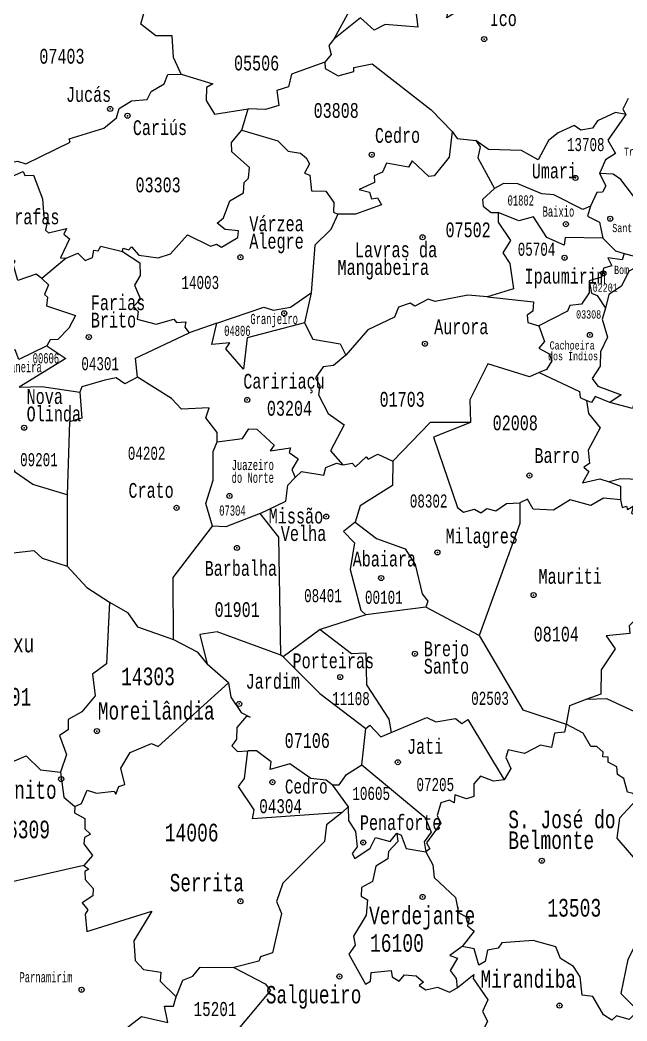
# Model space of a CAD drawing. Header units: millimetres. Extents: x 9851 to 10267, y 23387 to 23778.
# Drawn here: x 10193.87 to 10204.67, y 23643.33 to 23661.12 of the extents above; entities that cross this region are included whole.
import ezdxf
from ezdxf.enums import TextEntityAlignment as Align

# ---------------------------------------------------------------- set-up
doc = ezdxf.new("R2010")
doc.units = ezdxf.units.MM
doc.layers.add('3', color=7, linetype='Continuous')
doc.styles.add('MONOTXT', font='MONOTXT', dxfattribs={"height": 0.2})

# ---------------------------------------------------------------- blocks, each defined once
blk = doc.blocks.new('SEDE')
at = {"layer": '3', "color": 7, "linetype": 'Continuous'}
blk.add_circle((0, 0), 0.00451, dxfattribs=at)

msp = doc.modelspace()

# ---------------------------------------------------------------- linework, layer by layer
at = {"color": 7, "linetype": 'Continuous'}
for p, q in [((10197.82, 23659.165), (10197.933, 23659.541)), ((10194.692, 23656.889), (10194.262, 23656.529)), ((10204.619, 23656.971), (10205.078, 23656.853)), ((10199.052, 23656.274), (10198.935, 23655.739)), ((10197.372, 23655.736), (10196.885, 23655.565)), ((10194.712, 23652.684), (10194.714, 23651.413)), ((10201.094, 23650.687), (10200.024, 23650.552)), ((10202.043, 23650.182), (10201.094, 23650.687)), ((10200.024, 23650.552), (10199.214, 23650.292)), ((10199.214, 23650.292), (10198.552, 23649.802)), ((10198.552, 23649.802), (10198.514, 23649.834)), ((10197.583, 23649.342), (10197.204, 23649.677)), ((10199.955, 23647.886), (10200.022, 23648.531)), ((10199.428, 23647.531), (10199.708, 23647.14)), ((10199.708, 23647.14), (10199.603, 23647.038)), ((10195.011, 23646.099), (10193.125, 23645.667))]:
    msp.add_line(p, q, dxfattribs=at)
for points in [[(10202.544, 23663.445), (10202.626, 23663.135), (10202.423, 23662.085), (10202.277, 23661.666), (10201.467, 23661.16), (10201.551, 23661.603), (10201.395, 23661.405), (10201.179, 23661.449), (10201.012, 23661.399), (10200.914, 23661.274), (10200.948, 23660.996), (10200.369, 23661.042), (10200.175, 23660.944), (10199.931, 23661.158), (10199.456, 23660.779)], [(10200.11, 23661.943), (10200.186, 23661.8), (10199.737, 23661.292), (10199.456, 23660.779)], [(10196.741, 23660.158), (10196.602, 23660.458), (10196.578, 23660.838), (10196.289, 23660.838), (10196.023, 23661.047), (10196.158, 23661.545)], [(10199.456, 23660.779), (10199.364, 23660.67), (10199.41, 23660.508), (10199.297, 23660.374)], [(10199.297, 23660.374), (10198.701, 23660.162), (10198.649, 23659.935), (10198.442, 23659.87), (10198.477, 23659.605), (10198.241, 23659.529), (10197.933, 23659.541)], [(10199.297, 23660.374), (10199.302, 23660.258), (10199.534, 23660.129), (10199.811, 23660.205), (10199.809, 23660.279), (10200.137, 23660.34), (10201.184, 23659.523), (10201.558, 23659.142)], [(10193.44, 23658.39), (10193.542, 23658.554), (10193.828, 23658.612), (10193.975, 23658.566), (10194.768, 23658.949), (10194.748, 23659.008), (10195.365, 23659.197), (10195.587, 23659.382), (10195.635, 23659.547), (10195.856, 23659.687), (10196.135, 23659.708), (10196.207, 23659.85), (10196.438, 23659.988), (10196.504, 23660.153), (10196.741, 23660.158)], [(10196.741, 23660.158), (10197.304, 23659.987), (10197.192, 23659.925), (10197.187, 23659.693), (10197.332, 23659.447), (10197.933, 23659.541)], [(10204.692, 23659.725), (10204.594, 23659.535), (10204.649, 23659.441)], [(10204.649, 23659.441), (10204.464, 23659.479), (10204.148, 23659.33), (10204.054, 23659.2), (10203.85, 23659.164), (10203.733, 23659.247), (10203.444, 23659.114), (10203.274, 23658.981), (10203.092, 23658.635), (10202.792, 23658.804), (10202.208, 23658.822), (10201.984, 23658.979)], [(10204.649, 23659.441), (10204.327, 23658.985), (10204.464, 23658.751), (10204.289, 23658.637), (10204.182, 23658.395)], [(10195.694, 23657.005), (10195.709, 23657.065), (10195.808, 23657.035), (10195.857, 23657.092), (10195.988, 23656.944), (10196.33, 23656.898), (10196.549, 23656.968), (10196.851, 23657.306), (10197.264, 23657.103), (10197.37, 23657.138), (10197.46, 23657.085), (10197.747, 23657.259), (10197.759, 23657.375), (10197.525, 23657.399), (10197.379, 23657.509), (10197.495, 23657.607), (10197.607, 23657.907), (10197.848, 23658.049), (10197.858, 23658.232), (10197.94, 23658.312), (10197.958, 23658.502), (10197.64, 23658.781), (10197.635, 23658.945), (10197.82, 23659.165)], [(10197.82, 23659.165), (10198.458, 23658.972), (10198.644, 23658.789), (10198.864, 23658.758), (10198.966, 23658.674), (10199.023, 23658.566), (10198.935, 23658.4), (10199.03, 23658.362), (10199.057, 23658.087), (10199.311, 23658.078), (10199.458, 23657.876), (10199.452, 23657.704), (10199.528, 23657.671)], [(10201.558, 23659.142), (10201.505, 23658.682), (10201.242, 23658.355), (10201.143, 23658.343), (10200.851, 23658.617), (10200.784, 23658.509), (10200.395, 23658.578), (10200.321, 23658.417), (10200.172, 23658.353), (10200.178, 23658.233), (10199.905, 23658.112), (10200.087, 23658.062), (10200.127, 23657.946), (10200.234, 23657.963), (10200.305, 23657.837), (10199.842, 23657.669), (10199.528, 23657.671)], [(10201.558, 23659.142), (10201.651, 23659.018), (10201.984, 23658.979)], [(10201.984, 23658.979), (10202.06, 23658.865), (10202.019, 23658.673), (10202.315, 23658.127)], [(10193.44, 23658.39), (10193.62, 23658.44), (10193.749, 23658.35), (10193.931, 23658.428), (10193.962, 23658.361), (10194.111, 23658.365), (10194.273, 23657.942), (10194.296, 23657.624), (10194.363, 23657.566), (10194.328, 23657.388), (10194.379, 23657.338), (10194.701, 23657.419), (10194.65, 23657.313), (10194.753, 23657.23), (10194.595, 23656.898), (10194.692, 23656.889)], [(10204.182, 23658.395), (10204.292, 23658.173), (10204.236, 23658.065), (10204.132, 23658.054), (10204.022, 23657.815)], [(10205.536, 23657.754), (10205.306, 23657.809), (10204.975, 23657.74), (10204.558, 23658.288), (10204.425, 23658.383), (10204.182, 23658.395)], [(10202.315, 23658.127), (10202.101, 23657.934), (10202.111, 23657.814), (10202.257, 23657.702), (10202.379, 23657.701)], [(10204.022, 23657.815), (10203.883, 23657.752), (10203.37, 23658.015), (10203.154, 23658.03), (10202.731, 23658.208), (10202.473, 23658.214), (10202.315, 23658.127)], [(10204.022, 23657.815), (10203.969, 23657.634), (10204.18, 23657.529), (10204.239, 23657.246)], [(10199.528, 23657.671), (10199.402, 23657.396), (10199.115, 23657.121), (10199.052, 23656.274)], [(10202.379, 23657.701), (10202.381, 23657.531), (10202.595, 23657.205), (10202.46, 23656.985), (10202.584, 23656.792), (10202.654, 23656.345), (10202.191, 23656.204)], [(10204.239, 23657.246), (10203.568, 23657.255), (10203.552, 23657.122), (10203.244, 23657.256), (10203.006, 23657.621), (10202.747, 23657.55), (10202.379, 23657.701)], [(10204.239, 23657.246), (10204.465, 23657.02), (10204.619, 23656.971)], [(10194.262, 23656.529), (10194.161, 23656.605), (10193.836, 23656.49), (10193.749, 23656.783), (10193.79, 23656.833), (10193.613, 23656.946), (10193.352, 23656.814), (10193.335, 23656.671), (10193.141, 23656.601), (10192.904, 23656.776), (10191.981, 23656.689), (10191.896, 23656.907), (10191.66, 23657.162)], [(10194.692, 23656.889), (10194.9, 23656.977), (10195.034, 23656.846), (10195.162, 23656.899), (10195.189, 23657.029), (10195.261, 23657.017), (10195.31, 23657.104), (10195.694, 23657.005)], [(10195.694, 23657.005), (10196.005, 23656.808), (10196.013, 23656.58), (10195.907, 23656.409), (10196.015, 23656.161), (10195.895, 23656.033), (10195.976, 23655.939), (10195.957, 23655.806), (10196.293, 23655.719), (10196.608, 23655.806), (10196.655, 23655.748), (10196.824, 23655.759), (10196.806, 23655.664), (10196.885, 23655.565)], [(10204.619, 23656.971), (10204.582, 23656.857), (10204.329, 23656.893), (10204.401, 23656.751), (10204.254, 23656.713), (10204.219, 23656.55), (10203.997, 23656.486)], [(10205.078, 23656.853), (10204.7, 23656.656), (10204.574, 23656.39), (10204.348, 23656.246), (10204.29, 23656.003)], [(10194.262, 23656.529), (10194.38, 23656.416), (10194.308, 23656.241), (10194.364, 23656.197), (10194.342, 23656.04), (10194.863, 23655.873), (10194.741, 23655.646), (10194.548, 23655.446), (10194.41, 23655.436), (10194.352, 23655.329)], [(10203.997, 23656.486), (10203.998, 23656.271), (10203.862, 23656.071), (10203.652, 23656.05), (10203.612, 23655.945), (10203.103, 23655.688)], [(10203.997, 23656.486), (10204.038, 23656.267), (10204.14, 23656.226), (10204.29, 23656.003)], [(10197.372, 23655.736), (10198.209, 23656.019), (10198.383, 23655.966), (10198.683, 23656.02), (10199.052, 23656.274)], [(10202.191, 23656.204), (10201.837, 23656.232), (10201.259, 23656.121), (10201.134, 23656.162), (10200.895, 23656.039), (10200.814, 23656.089), (10200.607, 23656.02), (10200.534, 23655.842), (10200.062, 23655.613), (10199.67, 23655.166)], [(10202.191, 23656.204), (10203.006, 23656.111), (10202.994, 23655.948), (10202.895, 23655.875), (10202.905, 23655.745), (10203.103, 23655.688)], [(10204.29, 23656.003), (10204.23, 23655.806), (10204.322, 23655.483), (10204.199, 23655.225), (10204.195, 23654.969), (10204.049, 23654.749), (10204.151, 23654.613), (10204.564, 23654.459), (10204.365, 23654.323)], [(10198.935, 23655.739), (10197.916, 23655.475), (10197.847, 23654.917), (10197.535, 23655.277), (10197.603, 23655.385), (10197.283, 23655.354), (10197.372, 23655.736)], [(10198.935, 23655.739), (10199.079, 23655.447), (10199.566, 23655.366), (10199.67, 23655.166)], [(10203.103, 23655.688), (10203.203, 23655.406), (10203.103, 23655.29), (10203.286, 23655.191), (10203.334, 23655.065), (10203.237, 23654.911), (10203.106, 23654.858)], [(10195.965, 23654.773), (10195.925, 23655.114), (10196.885, 23655.565)], [(10194.352, 23655.329), (10193.852, 23655.089), (10193.787, 23655.261), (10193.618, 23655.246), (10193.17, 23654.862), (10192.886, 23654.72), (10192.9, 23654.507)], [(10194.352, 23655.329), (10194.689, 23655.105), (10193.859, 23654.597)], [(10199.67, 23655.166), (10199.449, 23654.983), (10199.264, 23654.961), (10199.129, 23654.762), (10199.204, 23654.627), (10199.183, 23654.461), (10199.354, 23654.129), (10199.642, 23653.927), (10199.398, 23653.468), (10199.616, 23653.215)], [(10203.106, 23654.858), (10202.937, 23654.782), (10202.194, 23655.013), (10201.877, 23654.374), (10201.885, 23653.97)], [(10206.772, 23654.934), (10206.21, 23654.953), (10205.781, 23654.881), (10205.621, 23654.821), (10205.333, 23654.513), (10205.081, 23654.534), (10204.813, 23654.372), (10204.77, 23654.217), (10204.365, 23654.323)], [(10195.965, 23654.773), (10195.736, 23654.658), (10195.586, 23654.763), (10195.385, 23654.72), (10194.976, 23654.603), (10194.935, 23654.508)], [(10197.38, 23653.623), (10197.383, 23653.793), (10197.18, 23654.049), (10197.237, 23654.231), (10196.746, 23654.206), (10196.57, 23654.393), (10195.965, 23654.773)], [(10203.106, 23654.858), (10203.824, 23654.519), (10203.838, 23654.415), (10203.952, 23654.357)], [(10194.712, 23652.684), (10194.102, 23652.87), (10193.796, 23653.078), (10193.293, 23653.88), (10193.29, 23654.079), (10193.189, 23654.179), (10193.094, 23654.479), (10192.984, 23654.533)], [(10193.859, 23654.597), (10194.262, 23654.609), (10194.935, 23654.508)], [(10194.935, 23654.508), (10194.973, 23654.043), (10194.752, 23653.982), (10194.712, 23652.684)], [(10203.952, 23654.357), (10203.983, 23654.126), (10204.192, 23653.873), (10203.979, 23653.479), (10204.003, 23653.24), (10203.904, 23653.173), (10203.99, 23653.101), (10203.877, 23652.895), (10204.186, 23652.966), (10204.351, 23652.914)], [(10204.365, 23654.323), (10204.103, 23654.43), (10204.041, 23654.326), (10203.952, 23654.357)], [(10197.38, 23653.623), (10197.831, 23653.686), (10197.941, 23653.855), (10198.083, 23653.85), (10198.395, 23653.568), (10198.324, 23653.465), (10198.682, 23653.521), (10198.663, 23653.434), (10198.819, 23653.322), (10198.711, 23653.135), (10198.767, 23652.992)], [(10201.885, 23653.97), (10201.169, 23653.97), (10200.504, 23653.284)], [(10201.885, 23653.97), (10201.226, 23653.707), (10201.658, 23652.46), (10201.762, 23652.373), (10201.955, 23652.428), (10202.069, 23652.361), (10202.179, 23652.439), (10202.337, 23652.398), (10202.529, 23652.532), (10202.761, 23652.543)], [(10197.299, 23652.124), (10197.18, 23652.532), (10197.308, 23652.944), (10197.309, 23653.452), (10197.38, 23653.623)], [(10199.616, 23653.215), (10199.783, 23653.248), (10199.84, 23653.18), (10200.03, 23653.358), (10200.069, 23653.32), (10200.24, 23653.408), (10200.504, 23653.284)], [(10200.504, 23653.284), (10200.498, 23652.852), (10199.926, 23652.489), (10199.836, 23652.2)], [(10198.767, 23652.992), (10198.883, 23653.096), (10199.28, 23653.031), (10199.316, 23653.172), (10199.503, 23653.245), (10199.616, 23653.215)], [(10206.736, 23652.83), (10206.631, 23652.884), (10206.303, 23652.821), (10206.142, 23652.95), (10205.94, 23652.973), (10205.774, 23652.961), (10205.776, 23652.763), (10205.58, 23652.805), (10205.362, 23653.245), (10205.056, 23652.952), (10204.563, 23652.97), (10204.351, 23652.914)], [(10198.146, 23652.352), (10198.599, 23652.573), (10198.638, 23652.857), (10198.767, 23652.992)], [(10204.351, 23652.914), (10204.553, 23652.838), (10204.552, 23652.596)], [(10204.552, 23652.596), (10204.252, 23652.622), (10204.027, 23652.491), (10203.66, 23652.595), (10203.362, 23652.411), (10203.002, 23652.431), (10202.902, 23652.608), (10202.761, 23652.543)], [(10204.552, 23652.596), (10204.584, 23652.461), (10204.66, 23652.48), (10204.678, 23652.42), (10204.78, 23652.483), (10204.752, 23652.357), (10204.89, 23652.282), (10205.219, 23652.381)], [(10202.761, 23652.543), (10202.764, 23652.172), (10202.043, 23650.182)], [(10198.146, 23652.352), (10197.537, 23652.116), (10197.299, 23652.124)], [(10198.514, 23649.834), (10198.48, 23651.932), (10198.146, 23652.352)], [(10196.604, 23650.115), (10196.599, 23651.217), (10197.299, 23652.124)], [(10199.836, 23652.2), (10199.627, 23652.033), (10199.825, 23651.832), (10199.744, 23651.357), (10199.933, 23650.634), (10200.024, 23650.552)], [(10199.836, 23652.2), (10200.213, 23651.908), (10200.725, 23651.726), (10200.901, 23651.444), (10201.028, 23650.925), (10201.126, 23650.791), (10201.094, 23650.687)], [(10191.698, 23651.417), (10191.875, 23651.399), (10192.232, 23651.546), (10192.469, 23651.473), (10192.863, 23651.477), (10193.178, 23651.587), (10194.122, 23651.695), (10194.267, 23651.56), (10194.714, 23651.413)], [(10194.714, 23651.413), (10195.062, 23651.037), (10195.465, 23650.777)], [(10205.235, 23651.394), (10204.802, 23650.682), (10204.911, 23650.633), (10204.903, 23650.449), (10204.815, 23650.462), (10204.709, 23650.357), (10204.722, 23650.221), (10204.298, 23650.179), (10204.461, 23649.944), (10204.209, 23649.575), (10204.202, 23649.141), (10203.957, 23649.05)], [(10195.465, 23650.777), (10195.414, 23649.682), (10195.16, 23649.496), (10195.209, 23649.111), (10194.972, 23648.829), (10194.732, 23648.692), (10194.728, 23648.51), (10194.577, 23648.408), (10194.7, 23648.068), (10194.591, 23647.757)], [(10195.465, 23650.777), (10195.787, 23650.593), (10195.965, 23650.336), (10196.604, 23650.115)], [(10198.514, 23649.834), (10197.378, 23650.246), (10197.072, 23650.203), (10197.204, 23649.677)], [(10199.214, 23650.292), (10199.772, 23649.862), (10200.025, 23649.877), (10200.035, 23649.307), (10200.431, 23648.695), (10200.478, 23648.459)], [(10196.604, 23650.115), (10197.023, 23649.891), (10197.204, 23649.677)], [(10202.043, 23650.182), (10202.818, 23648.862), (10203.591, 23648.609)], [(10198.552, 23649.802), (10199.205, 23649.155), (10200.022, 23648.531)], [(10194.847, 23647.144), (10194.967, 23647.198), (10195.069, 23647.435), (10195.233, 23647.384), (10195.546, 23647.417), (10195.575, 23647.362), (10195.629, 23647.502), (10195.74, 23647.536), (10195.664, 23647.828), (10195.83, 23648.104), (10196.214, 23648.266), (10196.33, 23648.21), (10197.583, 23649.342)], [(10197.583, 23649.342), (10197.626, 23649.085), (10197.806, 23648.814), (10197.969, 23648.73), (10197.903, 23648.75), (10197.731, 23648.546), (10197.723, 23648.342), (10197.644, 23648.224), (10197.742, 23648.125), (10197.926, 23648.136)], [(10203.957, 23649.05), (10203.645, 23648.931), (10203.591, 23648.609)], [(10203.957, 23649.05), (10204.305, 23649.063), (10206.044, 23648.26), (10205.965, 23647.864), (10206.013, 23647.477)], [(10200.478, 23648.459), (10201.112, 23648.726), (10201.27, 23648.648), (10201.62, 23648.706), (10201.733, 23648.618), (10201.839, 23648.693), (10202.488, 23647.618)], [(10200.022, 23648.531), (10200.095, 23648.592), (10200.292, 23648.38), (10200.478, 23648.459)], [(10203.591, 23648.609), (10203.56, 23648.468), (10203.383, 23648.448), (10203.328, 23648.194), (10203.129, 23648.236), (10202.848, 23648.085), (10202.559, 23648.149), (10202.513, 23648.013), (10202.605, 23647.823), (10202.488, 23647.618)], [(10204.828, 23647.251), (10204.778, 23647.377), (10204.68, 23647.402), (10204.615, 23647.64), (10204.502, 23647.714), (10204.491, 23647.85), (10204.336, 23647.935), (10204.335, 23648.021), (10204.242, 23648.026), (10204.248, 23648.111), (10204.131, 23648.214), (10204.028, 23648.209), (10203.888, 23648.446), (10203.591, 23648.609)], [(10192.628, 23647.924), (10193.088, 23648.131), (10193.482, 23648.082), (10193.735, 23647.939), (10193.98, 23648.048), (10194.238, 23647.797), (10194.591, 23647.757)], [(10199.603, 23647.038), (10198.009, 23646.923), (10198.041, 23647.085), (10197.76, 23647.5), (10197.867, 23647.642), (10197.926, 23648.136)], [(10199.428, 23647.531), (10199.319, 23647.611), (10199.046, 23647.644), (10198.672, 23647.902), (10198.321, 23647.8), (10198.34, 23647.94), (10198.079, 23648.134), (10197.926, 23648.136)], [(10194.591, 23647.757), (10194.65, 23647.309), (10194.847, 23647.144)], [(10199.428, 23647.531), (10199.549, 23647.528), (10199.682, 23647.714), (10199.955, 23647.886)], [(10199.955, 23647.886), (10201.081, 23646.948), (10201.186, 23646.686), (10201.062, 23646.516), (10201.094, 23646.342)], [(10202.488, 23647.618), (10202.295, 23647.593), (10202.067, 23647.685), (10201.947, 23647.547), (10201.945, 23647.323), (10201.815, 23647.282), (10201.609, 23647.354), (10201.595, 23647.212), (10201.51, 23647.26), (10201.36, 23647.209), (10201.292, 23646.983), (10201.356, 23646.846), (10201.106, 23646.499), (10201.163, 23646.394), (10201.094, 23646.342)], [(10204.828, 23647.251), (10204.534, 23646.935), (10204.492, 23646.585), (10205.182, 23645.778), (10205.174, 23645.391), (10204.686, 23644.426), (10204.56, 23643.821), (10204.866, 23643.515)], [(10194.847, 23647.144), (10194.84, 23647.032), (10195.026, 23646.929), (10195.025, 23646.747), (10195.13, 23646.653), (10195.023, 23646.592), (10195.008, 23646.481), (10195.164, 23646.277), (10195.011, 23646.099)], [(10199.708, 23647.14), (10199.716, 23646.896), (10199.842, 23646.703), (10199.871, 23646.429), (10199.784, 23646.311), (10199.831, 23646.221), (10200.104, 23646.406), (10200.199, 23646.594), (10200.455, 23646.522), (10200.575, 23646.671)], [(10199.603, 23647.038), (10199.325, 23646.818), (10199.291, 23646.522), (10198.548, 23645.783), (10198.437, 23645.459), (10198.523, 23645.246), (10198.363, 23644.542), (10198.152, 23644.474), (10198.12, 23644.398), (10197.679, 23644.281)], [(10200.575, 23646.671), (10200.594, 23646.523), (10200.426, 23646.348), (10200.416, 23646.215), (10200.2, 23646.083), (10200.145, 23645.81), (10199.949, 23645.705), (10199.944, 23645.549), (10200.053, 23645.489), (10200.032, 23645.212), (10199.804, 23644.841), (10199.836, 23644.68), (10199.721, 23644.521), (10200.016, 23643.99), (10200.108, 23644.038), (10200.122, 23644.197), (10200.475, 23644.232), (10200.492, 23644.115), (10200.619, 23644.038), (10200.713, 23644.152), (10200.92, 23644.134), (10201.05, 23644.025), (10200.974, 23643.965), (10201.09, 23643.886), (10201.3, 23643.936), (10201.515, 23643.848), (10201.65, 23643.925)], [(10200.575, 23646.671), (10200.651, 23646.633), (10200.742, 23646.396), (10201.094, 23646.342)], [(10201.094, 23646.342), (10201.219, 23646.107), (10201.24, 23645.885), (10201.62, 23645.525), (10201.674, 23645.263), (10201.863, 23645.153), (10201.833, 23645.022), (10201.951, 23644.928), (10201.741, 23644.655)], [(10195.011, 23646.099), (10195.098, 23646.034), (10195.028, 23645.992), (10195.032, 23645.847), (10195.175, 23645.69), (10195.167, 23645.558), (10194.98, 23645.432), (10195.082, 23645.308), (10195.034, 23645.232), (10195.062, 23644.921), (10196.219, 23645.283), (10195.896, 23644.759), (10195.921, 23644.409), (10196.072, 23644.248), (10196.379, 23644.201), (10196.368, 23644.039), (10196.652, 23643.764)], [(10204.866, 23643.515), (10204.708, 23643.361), (10204.483, 23643.426), (10204.4, 23643.349), (10204.251, 23643.442), (10204.064, 23643.771), (10203.874, 23643.794), (10203.839, 23644.12), (10203.716, 23644.3), (10203.488, 23644.442), (10203.402, 23644.653), (10203, 23644.763), (10202.445, 23644.723), (10202.38, 23644.626), (10202.19, 23644.592), (10202.15, 23644.393), (10202.035, 23644.323), (10201.952, 23644.613), (10201.741, 23644.655)], [(10201.741, 23644.655), (10201.517, 23644.494), (10201.658, 23644.449), (10201.526, 23644.229), (10201.631, 23644.091), (10201.65, 23643.925)], [(10196.652, 23643.764), (10196.768, 23644.056), (10196.947, 23644.132), (10197.08, 23644.292), (10197.679, 23644.281)], [(10197.679, 23644.281), (10198.234, 23643.991), (10198.326, 23643.874), (10197.578, 23642.972)], [(10201.65, 23643.925), (10201.946, 23644.16), (10201.933, 23644.091), (10202.197, 23643.708), (10202.099, 23643.504), (10202.188, 23643.328), (10202.039, 23643.02), (10202.08, 23642.891), (10201.965, 23642.727), (10202.001, 23642.657), (10202.22, 23642.549), (10202.46, 23642.587), (10202.625, 23642.472)], [(10196.11, 23642.418), (10196.052, 23642.61), (10195.936, 23642.568), (10195.783, 23642.674), (10195.737, 23642.617), (10195.502, 23642.639), (10195.283, 23642.831), (10196.032, 23643.412), (10196.504, 23643.308), (10196.445, 23643.599), (10196.605, 23643.598), (10196.652, 23643.764)]]:
    msp.add_lwpolyline(points, dxfattribs=at)
for p in [(10202.13, 23660.782), (10195.477, 23659.541), (10195.785, 23659.421), (10200.13, 23658.727), (10203.752, 23658.316), (10204.372, 23657.591), (10203.583, 23657.493), (10201.035, 23657.26), (10197.794, 23656.905), (10203.56, 23656.896), (10204.251, 23656.619), (10198.574, 23655.91), (10195.097, 23655.488), (10204.01, 23655.524), (10201.077, 23655.368), (10197.916, 23654.371), (10193.947, 23653.877), (10202.935, 23653.027), (10197.599, 23652.663), (10196.658, 23652.452), (10199.322, 23652.296), (10197.733, 23651.739), (10201.297, 23651.66), (10200.297, 23651.205), (10203.008, 23650.902), (10200.899, 23649.86), (10199.569, 23649.446), (10197.772, 23648.968), (10195.241, 23648.485), (10200.594, 23647.932), (10194.605, 23647.632), (10198.363, 23647.577), (10199.98, 23646.505), (10203.155, 23646.18), (10197.794, 23645.46), (10201.035, 23645.538), (10199.555, 23644.124), (10194.969, 23643.888), (10203.469, 23643.607)]:
    msp.add_point(p, dxfattribs=at)

# ---------------------------------------------------------------- block references
for p, xscale, yscale, zscale, rotation in [((10202.13, 23660.782), 9.999980167795233, 9.999980167795233, 10, 0.7118547121290644), ((10195.477, 23659.541), 10, 10, 10, 0.7460063647917743), ((10195.785, 23659.421), 10.00001368321064, 10.00001368321064, 10, 0.7478738369553756), ((10200.13, 23658.727), 9.999988527035466, 9.999988527035466, 10, 0.7572146998045665), ((10203.752, 23658.316), 10, 10, 10, 0.7606828594387764), ((10203.583, 23657.493), 10, 10, 10, 0.7782939766888975), ((10204.372, 23657.591), 9.999983683230658, 9.999983683230658, 10, 0.7750926102307991), ((10201.035, 23657.26), 10, 10, 10, 0.7857638128237462), ((10197.794, 23656.905), 9.99998691514464, 9.99998691514464, 10, 0.7959051108991793), ((10203.56, 23656.896), 10.00002058351857, 10.00002058351857, 10, 0.7905658362487981), ((10204.251, 23656.619), 9.999986268414984, 9.999986268414984, 10, 0.7956383315566645), ((10198.574, 23655.91), 9.999986825589124, 9.999986825589124, 10, 0.8148501496214898), ((10195.097, 23655.488), 10.00001080649077, 10.00001080649077, 10, 0.8244541377897798), ((10201.077, 23655.368), 10.00001013656067, 10.00001013656067, 10, 0.8241873609637927), ((10204.01, 23655.524), 9.999999999999998, 9.999999999999998, 9.999999999999998, 0.8185850393802563), ((10197.916, 23654.371), 10.00001785490294, 10.00001785490294, 10, 0.8455333302824932), ((10193.947, 23653.877), 10, 10, 10, 0.855141195164911), ((10202.935, 23653.027), 10, 10, 10, 0.8706181424251642), ((10197.599, 23652.663), 10.00001160901905, 10.00001160901905, 10, 0.8786213506596949), ((10196.658, 23652.452), 10.0000223442651, 10.0000223442651, 10, 0.8826229419383252), ((10199.322, 23652.296), 9.999984406939223, 9.999984406939223, 10, 0.8858283335526318), ((10197.733, 23651.739), 10.00001337692291, 10.00001337692291, 10, 0.8964992325817701), ((10201.297, 23651.66), 10.00001848233173, 10.00001848233173, 10, 0.8983666335381522), ((10200.297, 23651.205), 10, 10, 10, 0.9074410649453094), ((10203.008, 23650.902), 10.00001314772209, 10.00001314772209, 10, 0.9133100248742151), ((10200.899, 23649.86), 9.999977823303567, 9.999977823303567, 10, 0.9338599296917559), ((10199.569, 23649.446), 10, 10, 10, 0.9413294701657708), ((10197.772, 23648.968), 10.00002297841567, 10.00002297841567, 10, 0.9495992812104967), ((10195.241, 23648.485), 10, 10, 10, 0.9565396752843681), ((10200.594, 23647.932), 10, 10, 10, 0.9714831207364288), ((10194.605, 23647.632), 10, 10, 10, 0.9714831207364288), ((10198.363, 23647.577), 10, 10, 10, 0.9765516771908727), ((10199.98, 23646.505), 9.999981599383387, 9.999981599383387, 10, 0.9984356215683637), ((10203.155, 23646.18), 10, 10, 10, 1.007505596267727), ((10197.794, 23645.46), 9.999988240804795, 9.999988240804795, 10, 1.015779964919064), ((10201.035, 23645.538), 10, 10, 10, 1.018180831062535), ((10199.555, 23644.124), 9.999981301768324, 9.999981301768324, 10, 1.04326604439348), ((10194.969, 23643.888), 10.0000185470587, 10.0000185470587, 10, 1.040326826630136), ((10203.469, 23643.607), 9.999983423129244, 9.999983423129244, 10, 1.058476275529082)]:
    msp.add_blockref('SEDE', p, dxfattribs=dict(at, xscale=xscale, yscale=yscale, zscale=zscale, rotation=rotation))

# ---------------------------------------------------------------- texts
at = {"color": 7, "linetype": 'Continuous', "style": 'MONOTXT'}
for s, height, rotation, width, p in [('Ic%%243', 0.2627, 0, 0.705878, (10202.229, 23661.015)), ('Juc%%225s', 0.2628, 359.9964, 0.705882, (10194.692, 23659.667)), ('Cedro', 0.2629, 360, 0.70588, (10200.187, 23658.939)), ('Umari', 0.2629, 359.9997, 0.705885, (10202.977, 23658.308)), ('01802', 0.1809, 359.9983, 0.6, (10202.546, 23657.825)), ('Baixio', 0.1809, 359.9999, 0.599997, (10203.169, 23657.627)), ('V%%225rzea ', 0.26424, 359.9982, 0.705877, (10197.952, 23657.368)), ('Alegre', 0.2642, 359.9982, 0.705877, (10197.952, 23657.058)), ('Ipaumirim', 0.263, 0, 0.705881, (10202.849, 23656.437)), ('Bom Jesus', 0.1461, 360, 0.70589, (10204.44, 23656.607)), ('Farias ', 0.2638, 0.0002, 0.705883, (10195.133, 23655.966)), ('Brito', 0.2638, 0.0002, 0.705883, (10195.133, 23655.657)), ('Granjeiro', 0.181, 359.9841, 0.600003, (10197.971, 23655.718)), ('Aurora', 0.263, 0, 0.705884, (10201.24, 23655.538)), ('04806', 0.181, 359.995, 0.599991, (10197.505, 23655.508)), ('Altaneira', 0.181, 359.9988, 0.6, (10193.415, 23654.863)), ('00606', 0.181, 0.0016, 0.600012, (10194.099, 23655.02)), ('Cariria%%231u', 0.2631, 359.9969, 0.705882, (10197.846, 23654.571)), ('Nova ', 0.264, 359.9991, 0.705882, (10193.991, 23654.298)), ('Olinda', 0.264, 359.9991, 0.705882, (10193.991, 23653.989)), ('Barro', 0.2632, 360, 0.705879, (10203.024, 23653.25)), ('Juazeiro ', 0.1809, 0.0205, 0.600003, (10197.638, 23653.123)), ('do Norte', 0.1809, 0.0205, 0.600003, (10197.638, 23652.897)), ('07304', 0.1811, 359.9987, 0.599991, (10197.417, 23652.313)), ('Milagres', 0.2632, 0, 0.705877, (10201.443, 23651.819)), ('Mauriti', 0.2633, 0, 0.705882, (10203.096, 23651.103)), ('Exu', 0.3084, 0, 0.705886, (10193.561, 23649.884)), ('Brejo ', 0.2637, 359.9918, 0.705878, (10201.056, 23649.815)), ('Santo', 0.2637, 359.9918, 0.705878, (10201.056, 23649.506)), ('Jardim', 0.2634, 0, 0.705879, (10197.888, 23649.238)), ('Moreil%%226ndia', 0.30851, 0, 0.705884, (10195.26, 23648.69)), ('S. Jos%%233 do ', 0.31219, 359.9923, 0.705882, (10202.559, 23646.759)), ('Penaforte', 0.2636, 360, 0.705881, (10199.92, 23646.726)), ('Belmonte', 0.3122, 359.9923, 0.705882, (10202.559, 23646.39))]:
    msp.add_text(s, height=height, rotation=rotation, dxfattribs=dict(at, width=width)).set_placement(p)
for s, height, rotation, width, p in [('07403', 0.2628, 0, 0.705877, (10194.619, 23660.477)), ('05506', 0.2628, 360, 0.705884, (10198.082, 23660.357)), ('03808', 0.2628, 0, 0.70588, (10199.498, 23659.514)), ('13708', 0.2319, 0.0032, 0.666667, (10203.936, 23658.908)), ('03303', 0.2629, 0, 0.705884, (10196.33, 23658.191)), ('07502', 0.2629, 0, 0.705878, (10201.844, 23657.392)), ('05704', 0.232, 360, 0.666663, (10203.061, 23657.048)), ('14003', 0.2321, 0, 0.666667, (10197.08, 23656.457)), ('02201', 0.1461, 0, 0.705869, (10204.283, 23656.366)), ('03308', 0.1461, 0, 0.705878, (10203.988, 23655.889)), ('04301', 0.2321, 360, 0.666671, (10195.299, 23655.014)), ('01703', 0.2631, 360, 0.705882, (10200.671, 23654.381)), ('03204', 0.2631, 360, 0.705881, (10198.666, 23654.221)), ('02008', 0.2631, 360, 0.705878, (10202.683, 23653.962)), ('04202', 0.2322, 0, 0.666667, (10196.126, 23653.422)), ('09201', 0.2322, 0, 0.666663, (10194.21, 23653.308)), ('08302', 0.2322, 0, 0.666667, (10201.142, 23652.574)), ('08401', 0.2323, 0, 0.666671, (10199.262, 23650.892)), ('00101', 0.2323, 360, 0.666663, (10200.345, 23650.863)), ('01901', 0.2633, 0, 0.705881, (10197.736, 23650.644)), ('08104', 0.2633, 360, 0.705888, (10203.413, 23650.209)), ('14303', 0.3134, 360, 0.705885, (10196.15, 23649.456)), ('05301', 0.3135, 360, 0.705876, (10193.596, 23649.094)), ('11108', 0.2324, 360, 0.666667, (10199.76, 23649.062)), ('02503', 0.2324, 0, 0.666667, (10202.234, 23649.067)), ('07106', 0.2635, 360, 0.705889, (10198.983, 23648.317)), ('07205', 0.2325, 0, 0.666675, (10201.26, 23647.535)), ('10605', 0.2325, 360, 0.666667, (10200.12, 23647.377)), ('04304', 0.2489, 0, 0.705885, (10198.509, 23647.15)), ('06309', 0.3136, 0, 0.705878, (10193.929, 23646.737)), ('13503', 0.3137, 360, 0.705883, (10203.732, 23645.345)), ('15201', 0.2491, 360, 0.705884, (10197.342, 23643.546))]:
    msp.add_text(s, height=height, rotation=rotation, dxfattribs=dict(at, width=width)).set_placement(p, align=Align.MIDDLE)
for s, height, rotation, width, p in [('Cari%%250s', 0.2628, 0.002, 0.705879, (10195.881, 23659.34)), ('Tarrafas', 0.2629, 360, 0.705877, (10193.29, 23657.754))]:
    msp.add_text(s, height=height, rotation=rotation, dxfattribs=dict(at, width=width)).set_placement(p, align=Align.TOP_LEFT)
for s, height, width, p in [('Triunfo', 0.146, 0.705881, (10205.239, 23658.709)), ('Santa Helena', 0.14608, 0.705883, (10205.479, 23657.352)), ('Crato', 0.2632, 0.70588, (10196.607, 23652.631)), ('Serrita', 0.3087, 0.705882, (10197.857, 23645.637)), ('Mirandiba', 0.3089, 0.705878, (10203.765, 23643.924))]:
    msp.add_text(s, height=height, rotation=0, dxfattribs=dict(at, width=width)).set_placement(p, align=Align.RIGHT)
for s, height, rotation, width, p in [('Lavras da ', 0.2666, 359.994, 0.70588, (10201.458, 23657.172)), ('Mangabeira', 0.2666, 359.994, 0.70588, (10201.149, 23656.859)), ('Cachoeira ', 0.1459, 359.9931, 0.705888, (10204.185, 23655.412)), ('dos %%205ndios', 0.14592, 359.9931, 0.705888, (10204.156, 23655.221)), ('Miss%%227o ', 0.26485, 0.0013, 0.705889, (10199.429, 23652.439)), ('Velha', 0.2648, 0.0013, 0.705889, (10199.321, 23652.128)), ('Granito', 0.3086, 360, 0.70588, (10194.525, 23647.591)), ('Salgueiro', 0.3089, 0, 0.705882, (10199.945, 23643.955))]:
    msp.add_text(s, height=height, rotation=rotation, dxfattribs=dict(at, width=width)).set_placement(p, align=Align.TOP_RIGHT)
for s, height, rotation, width, p in [('Abaiara', 0.2633, 359.9999, 0.705884, (10200.355, 23651.411)), ('Porteiras', 0.2634, 360, 0.705886, (10199.446, 23649.601))]:
    msp.add_text(s, height=height, rotation=rotation, dxfattribs=dict(at, width=width)).set_placement(p, align=Align.CENTER)
for s, height, width, p in [('Barbalha', 0.2633, 0.705878, (10197.802, 23651.508)), ('Verdejante', 0.3088, 0.70588, (10201.027, 23645.362))]:
    msp.add_text(s, height=height, rotation=0, dxfattribs=dict(at, width=width)).set_placement(p, align=Align.TOP_CENTER)
at = {"color": 7, "linetype": 'Continuous', "style": 'MONOTXT', "width": 0.705883}
msp.add_text('Jati', height=0.2635, dxfattribs=at).set_placement((10200.757, 23648.081))
at = {"color": 7, "linetype": 'Continuous', "style": 'MONOTXT', "width": 0.705881}
msp.add_text('Cedro', height=0.2489, rotation=360, dxfattribs=at).set_placement((10198.586, 23647.5), align=Align.MIDDLE_LEFT)
at = {"color": 7, "linetype": 'Continuous', "style": 'MONOTXT'}
for s, height, width, p in [('14006', 0.3136, 0.705881, (10196.927, 23646.682)), ('16100', 0.3138, 0.705877, (10200.578, 23644.72)), ('Parnamirim', 0.1814, 0.599994, (10194.335, 23644.118))]:
    msp.add_text(s, height=height, dxfattribs=dict(at, width=width)).set_placement(p, align=Align.MIDDLE)

doc.saveas('drawing.dxf')
